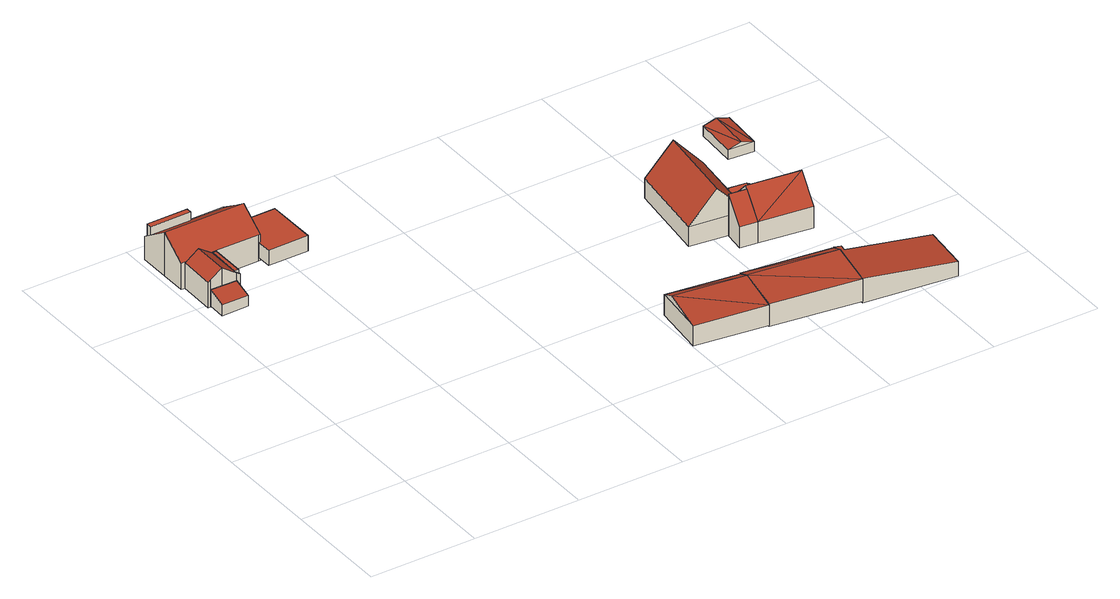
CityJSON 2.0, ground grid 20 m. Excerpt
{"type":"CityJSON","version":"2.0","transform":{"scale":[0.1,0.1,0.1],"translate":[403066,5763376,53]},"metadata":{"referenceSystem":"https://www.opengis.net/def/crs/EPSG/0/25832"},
"CityObjects":{
"building1":{"type":"Building","attributes":{"Gemeindeschluessel":"05515000","Geometrietyp2DReferenz":"3000","function":"31001_1000","roofType":"2100","measuredHeight":3.07},"geometry":[{"type":"Solid","lod":"2","boundaries":[[[[0,1,2,3]],[[4,5,1,0]],[[6,7,5,4]],[[3,2,7,6]],[[4,0,3,6]],[[1,5,7,2]]]],"semantics":{"surfaces":[{"type":"WallSurface"},{"type":"RoofSurface"},{"type":"GroundSurface"}],"values":[[0,0,0,0,1,2]]}}]},
"building2":{"type":"Building","attributes":{"Gemeindeschluessel":"05515000","Geometrietyp2DReferenz":"3000","function":"51009_1610","roofType":"1000","measuredHeight":3.89},"geometry":[{"type":"Solid","lod":"2","boundaries":[[[[8,9,10,11]],[[12,13,9,8]],[[14,15,13,12]],[[11,10,15,14]],[[12,8,11,14]],[[9,13,15,10]]]],"semantics":{"surfaces":[{"type":"WallSurface"},{"type":"RoofSurface"},{"type":"GroundSurface"}],"values":[[0,0,0,0,1,2]]}}]},
"building3":{"type":"Building","attributes":{"Gemeindeschluessel":"05515000","Geometrietyp2DReferenz":"3000","function":"51009_1610","roofType":"9999","measuredHeight":6},"geometry":[{"type":"Solid","lod":"2","boundaries":[[[[16,17,18,19]],[[17,20,21,18]],[[16,22,20,17]],[[19,23,22,16]],[[18,21,23,19]],[[20,22,23,21]]]],"semantics":{"surfaces":[{"type":"RoofSurface"},{"type":"WallSurface"},{"type":"GroundSurface"}],"values":[[0,1,1,1,1,2]]}}]},
"building4":{"type":"Building","attributes":{"Gemeindeschluessel":"05515000","Geometrietyp2DReferenz":"3000","function":"31001_1000"},"address":[{"country":"Germany","locality":"Münster","thoroughfareNumber":"316","thoroughfareName":"Hagelbachstiege"}],"children":["building4-1","building4-2"]},
"building4-1":{"type":"BuildingPart","attributes":{"roofType":"3100","measuredHeight":6.7},"parents":["building4"],"geometry":[{"type":"MultiSurface","lod":"2","boundaries":[[[24,25,26,27]],[[28,29,25,24]],[[30,31,29,28]],[[32,33,31,30]],[[34,35,33,32]],[[36,37,35,34]],[[38,39,37,36]],[[40,38,36,34,32,41]],[[30,28,24,27,42,43,42,44,41,32]],[[26,25,29,31,33,35,37,39,45,46,47,46]],[[27,26,46,42]],[[40,41,48]],[[39,38,40,48,45]],[[48,41,44]],[[47,46,42,43]],[[48,44,42,46,45]]],"semantics":{"surfaces":[{"type":"WallSurface"},{"type":"RoofSurface"},{"type":"GroundSurface"},{"type":"ClosureSurface"}],"values":[0,0,0,0,0,0,0,1,1,2,0,0,3,0,3,3]}}]},
"building4-2":{"type":"BuildingPart","attributes":{"roofType":"3100","measuredHeight":8.27},"parents":["building4"],"geometry":[{"type":"Solid","lod":"2","boundaries":[[[[43,47,49]],[[50,51,39,38,52]],[[53,54,51,50]],[[55,56,54,53]],[[57,58,56,55]],[[59,60,58,57]],[[61,62,60,59]],[[63,64,62,61]],[[65,66,64,63]],[[67,68,66,65]],[[69,70,68,67]],[[71,72,70,69]],[[73,74,72,71]],[[49,47,74,73]],[[67,65,63,61,59,57,55,53,69]],[[50,52,40,48,44,49,73,71,69,53]],[[46,45,39,51,54,56,58,60,62,64,66,68,70,72,74,47]],[[42,43,49,44]],[[40,52,38]],[[45,48,40,38,39]],[[47,43,42,46]],[[46,42,44,48,45]]]],"semantics":{"surfaces":[{"type":"WallSurface"},{"type":"RoofSurface"},{"type":"GroundSurface"},{"type":"ClosureSurface"}],"values":[[0,0,0,0,0,0,0,0,0,0,0,0,0,0,1,1,2,0,0,3,3,3]]}}]},
"building5":{"type":"Building","attributes":{"Gemeindeschluessel":"05515000","Geometrietyp2DReferenz":"3000","function":"31001_2460","roofType":"1000","measuredHeight":2.89},"geometry":[{"type":"Solid","lod":"2","boundaries":[[[[75,76,77,78]],[[79,80,76,75]],[[81,82,80,79]],[[83,84,82,81]],[[85,86,84,83]],[[78,77,86,85]],[[83,81,79,75,78,85]],[[76,80,82,84,86,77]]]],"semantics":{"surfaces":[{"type":"WallSurface"},{"type":"RoofSurface"},{"type":"GroundSurface"}],"values":[[0,0,0,0,0,0,1,2]]}}]},
"building6":{"type":"Building","attributes":{"Gemeindeschluessel":"05515000","Geometrietyp2DReferenz":"3000","function":"51009_1610","roofType":"3100","measuredHeight":5.17},"geometry":[{"type":"Solid","lod":"2","boundaries":[[[[87,88,89,90]],[[91,92,88,87]],[[93,94,92,91]],[[90,89,94,93]],[[87,95,91]],[[93,96,90]],[[90,96,95]],[[95,87,90]],[[96,93,91]],[[91,95,96]],[[88,92,94,89]]]],"semantics":{"surfaces":[{"type":"WallSurface"},{"type":"RoofSurface"},{"type":"GroundSurface"}],"values":[[0,0,0,0,0,0,1,1,1,1,2]]}}]},
"building7":{"type":"Building","attributes":{"Gemeindeschluessel":"05515000","Geometrietyp2DReferenz":"3000","function":"31001_2700","roofType":"3100","measuredHeight":5.31},"geometry":[{"type":"Solid","lod":"2","boundaries":[[[[97,98,99,100]],[[101,102,98,97]],[[103,104,102,101]],[[100,99,104,103]],[[97,105,101]],[[103,106,100]],[[100,106,105]],[[105,97,100]],[[106,103,101]],[[101,105,106]],[[98,102,104,99]]]],"semantics":{"surfaces":[{"type":"WallSurface"},{"type":"RoofSurface"},{"type":"GroundSurface"}],"values":[[0,0,0,0,0,0,1,1,1,1,2]]}}]},
"building8":{"type":"Building","attributes":{"Gemeindeschluessel":"05515000","Geometrietyp2DReferenz":"3000","function":"31001_1000","roofType":"3100","measuredHeight":9.6},"address":[{"country":"Germany","locality":"Münster","thoroughfareNumber":"324","thoroughfareName":"Hagelbachstiege"}],"geometry":[{"type":"Solid","lod":"2","boundaries":[[[[107,108,109,110]],[[111,112,108,107]],[[113,114,112,111]],[[115,116,114,113]],[[117,118,116,115]],[[119,120,118,117]],[[110,109,120,119]],[[119,121,122,110]],[[113,111,107,122,121,123,115]],[[123,117,115]],[[123,121,119,117]],[[122,107,110]],[[108,112,114,116,118,120,109]]]],"semantics":{"surfaces":[{"type":"WallSurface"},{"type":"RoofSurface"},{"type":"GroundSurface"}],"values":[[0,0,0,0,0,0,0,1,1,0,0,0,2]]}}]},
"building9":{"type":"Building","attributes":{"Gemeindeschluessel":"05515000","Geometrietyp2DReferenz":"3000","function":"31001_2700"},"children":["building9-1","building9-2"]},
"building9-1":{"type":"BuildingPart","attributes":{"roofType":"2100","measuredHeight":8.16},"parents":["building9"],"geometry":[{"type":"Solid","lod":"2","boundaries":[[[[124,125,126,127]],[[128,129,130,125,124]],[[127,126,131,132]],[[133,128,124,127,132]],[[125,130,131,126]],[[131,130,129,132]],[[129,128,133,132]]]],"semantics":{"surfaces":[{"type":"WallSurface"},{"type":"RoofSurface"},{"type":"GroundSurface"},{"type":"ClosureSurface"}],"values":[[0,0,0,1,2,3,3]]}}]},
"building9-2":{"type":"BuildingPart","attributes":{"roofType":"3100","measuredHeight":8.55},"parents":["building9"],"geometry":[{"type":"Solid","lod":"2","boundaries":[[[[134,135,136,137]],[[138,139,135,134]],[[132,131,139,138]],[[140,141,130,129]],[[137,136,141,140]],[[142,134,143]],[[137,140,143,134]],[[143,128,133,132,142]],[[138,142,132]],[[128,143,140,129]],[[142,138,134]],[[135,139,131,130,141,136]],[[131,132,129,130]],[[132,133,128,129]]]],"semantics":{"surfaces":[{"type":"WallSurface"},{"type":"RoofSurface"},{"type":"GroundSurface"},{"type":"ClosureSurface"}],"values":[[0,0,0,0,0,1,1,1,1,0,0,2,3,3]]}}]},
"building10":{"type":"Building","attributes":{"Gemeindeschluessel":"05515000","Geometrietyp2DReferenz":"3000","function":"51009_1610","roofType":"5000","measuredHeight":4.27},"geometry":[{"type":"Solid","lod":"2","boundaries":[[[[144,112,114,145]],[[146,147,112,144]],[[148,149,147,146]],[[145,114,149,148]],[[148,146,150]],[[150,146,144,151]],[[144,145,151]],[[151,145,148,150]],[[112,147,149,114]]]],"semantics":{"surfaces":[{"type":"WallSurface"},{"type":"RoofSurface"},{"type":"GroundSurface"}],"values":[[0,0,0,0,1,1,0,1,2]]}}]},
"building11":{"type":"Building","attributes":{"Gemeindeschluessel":"05515000","Geometrietyp2DReferenz":"3000","function":"31001_2700","roofType":"2100","measuredHeight":4.65},"geometry":[{"type":"Solid","lod":"2","boundaries":[[[[152,153,154,155]],[[156,157,153,152]],[[158,159,157,156]],[[160,161,159,158]],[[162,163,161,160]],[[155,154,163,162]],[[160,158,156,152,155,162]],[[153,157,159,161,163,154]]]],"semantics":{"surfaces":[{"type":"WallSurface"},{"type":"RoofSurface"},{"type":"GroundSurface"}],"values":[[0,0,0,0,0,0,1,2]]}}]},
"building12":{"type":"Building","attributes":{"Gemeindeschluessel":"05515000","Geometrietyp2DReferenz":"3000","function":"31001_2700","roofType":"3100","measuredHeight":2.56},"geometry":[{"type":"Solid","lod":"2","boundaries":[[[[164,165,166,167]],[[168,169,165,164]],[[170,171,169,168]],[[167,166,171,170]],[[164,172,168]],[[170,173,167]],[[173,172,164]],[[164,167,173]],[[170,168,172]],[[172,173,170]],[[165,169,171,166]]]],"semantics":{"surfaces":[{"type":"WallSurface"},{"type":"RoofSurface"},{"type":"GroundSurface"}],"values":[[0,0,0,0,0,0,1,1,1,1,2]]}}]}
},
"vertices":[
[16,581,49],[16,581,18],[15,547,18],[15,547,39],[65,580,49],[65,580,18],[65,547,39],[65,547,18],
[64,585,65],[64,585,26],[72,585,26],[72,585,65],[65,649,65],[65,649,26],[72,649,65],[72,649,26],
[10,745,82],[87,745,82],[87,755,82],[10,755,82],[87,745,22],[87,755,22],[10,745,22],[10,755,22],
[72,585,59],[72,585,16],[64,585,16],[64,585,64],[72,580,59],[72,580,16],[65,580,64],[65,580,16],[38,581,83],[38,581,16],[16,581,68],[16,581,16],[11,581,64],[11,581,16],[12,649,64],[12,649,16],[15,649,66],[38,649,83],[65,649,64],[72,649,59],[62,649,66],[38,649,16],[65,649,16],[72,649,16],[38,649,66],
[72,649,66],[5,649,66],[5,649,16],[12,649,66],[5,697,99],[5,697,16],[5,755,60],[5,755,16],[10,755,60],[10,755,16],[10,745,66],[10,745,16],[87,745,66],[87,745,16],[87,755,60],[87,755,16],[157,755,60],[157,755,16],[157,716,86],[157,716,16],[157,697,99],[157,697,16],[157,649,66],[157,649,16],[154,649,66],[154,649,16],
[154,649,52],[154,649,23],[154,621,23],[154,621,52],[157,649,52],[157,649,23],[157,716,52],[157,716,23],[230,716,52],[230,716,23],[230,621,52],[230,621,23],
[598,63,50],[598,63,11],[732,45,11],[732,45,50],[610,164,50],[610,164,11],[744,146,50],[744,146,11],[607,139,62],[741,121,62],
[732,45,52],[732,45,9],[897,23,9],[897,23,52],[744,146,52],[744,146,9],[909,124,52],[909,124,9],[741,123,62],[906,101,62],
[875,449,50],[875,449,12],[772,462,12],[772,462,50],[866,376,50],[866,376,12],[861,340,50],[861,340,12],[855,293,50],[855,293,12],[823,297,50],[823,297,12],[752,306,50],[752,306,12],[803,300,108],[823,456,108],[823,297,86],
[823,297,92],[823,297,11],[818,258,11],[818,258,52],[855,293,92],[855,293,52],[855,293,11],[850,254,11],[850,254,52],[853,279,78],
[960,327,52],[960,327,11],[912,333,11],[912,333,52],[949,241,52],[949,241,11],[861,340,52],[861,340,11],[955,284,96],[856,297,96],
[866,376,36],[861,340,36],[917,370,36],[917,370,12],[912,333,36],[912,333,12],[896,354,55],[863,358,55],
[909,124,53],[909,124,6],[897,23,6],[897,23,53],[923,123,51],[923,123,6],[921,111,51],[921,111,6],[1078,92,33],[1078,92,6],[1068,3,33],[1068,3,6],
[952,563,29],[952,563,10],[947,483,10],[947,483,29],[1000,560,29],[1000,560,10],[995,480,29],[995,480,10],[976,561,36],[971,482,36]
]}
